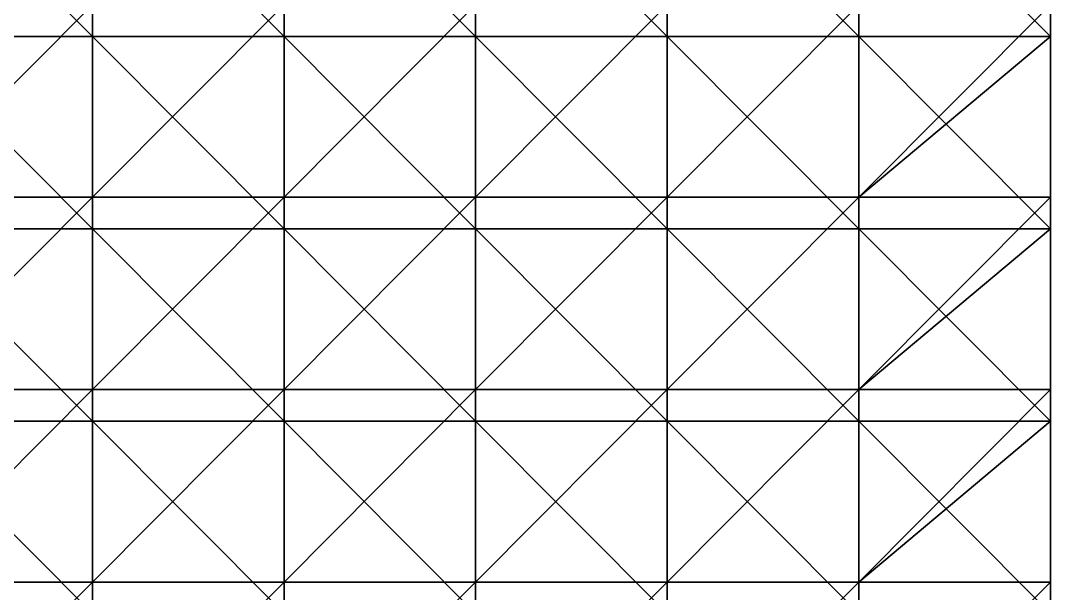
# Model space of a CAD drawing. Header units: inches. Extents: x 0 to 300, y 0 to 160.
# Drawn here: x 262.5 to 300, y 20.6 to 41.46 of the extents above; entities that cross this region are included whole.
import ezdxf

# ---------------------------------------------------------------- set-up
doc = ezdxf.new("R2010")
doc.units = ezdxf.units.IN
doc.header["$LTSCALE"] = 198.929398
doc.header["$MEASUREMENT"] = 0
for name, color, linetype in [('2', 7, 'CONTINUOUS'), ('4', 7, 'CONTINUOUS'), ('6', 7, 'CONTINUOUS')]:
    doc.layers.add(name, color=color, linetype=linetype)

msp = doc.modelspace()

# ---------------------------------------------------------------- linework, layer by layer
at = {"layer": '2', "linetype": 'CONTINUOUS'}
for points in [[(300, 47.895, -6.957), (300, 47.895), (300, 40.888, -6.957), (300, 47.895, -6.957)], [(300, 47.895), (300, 40.888), (300, 40.888, -6.957), (300, 47.895)], [(300, 47.895, -153.043), (300, 47.895, -146.087), (300, 40.888, -153.043), (300, 47.895, -153.043)], [(300, 42.035, -160), (300, 47.895, -153.043), (300, 40.888, -160), (300, 42.035, -160)], [(300, 40.888, -160), (300, 47.895, -153.043), (300, 40.888, -153.043), (300, 40.888, -160)], [(300, 47.895, -146.087), (300, 47.895, -139.13), (300, 40.888, -146.087), (300, 47.895, -146.087)], [(300, 40.888, -153.043), (300, 47.895, -146.087), (300, 40.888, -146.087), (300, 40.888, -153.043)], [(300, 47.895, -139.13), (300, 47.895, -132.174), (300, 40.888, -139.13), (300, 47.895, -139.13)], [(300, 40.888, -146.087), (300, 47.895, -139.13), (300, 40.888, -139.13), (300, 40.888, -146.087)], [(300, 47.895, -132.174), (300, 47.895, -125.217), (300, 40.888, -132.174), (300, 47.895, -132.174)], [(300, 40.888, -139.13), (300, 47.895, -132.174), (300, 40.888, -132.174), (300, 40.888, -139.13)], [(300, 47.895, -125.217), (300, 47.895, -118.261), (300, 40.888, -125.217), (300, 47.895, -125.217)], [(300, 40.888, -132.174), (300, 47.895, -125.217), (300, 40.888, -125.217), (300, 40.888, -132.174)], [(300, 47.895, -118.261), (300, 47.895, -111.304), (300, 40.888, -118.261), (300, 47.895, -118.261)], [(300, 40.888, -125.217), (300, 47.895, -118.261), (300, 40.888, -118.261), (300, 40.888, -125.217)], [(300, 47.895, -111.304), (300, 47.895, -104.348), (300, 40.888, -111.304), (300, 47.895, -111.304)], [(300, 40.888, -118.261), (300, 47.895, -111.304), (300, 40.888, -111.304), (300, 40.888, -118.261)], [(300, 47.895, -104.348), (300, 47.895, -97.391), (300, 40.888, -104.348), (300, 47.895, -104.348)], [(300, 40.888, -111.304), (300, 47.895, -104.348), (300, 40.888, -104.348), (300, 40.888, -111.304)], [(300, 47.895, -97.391), (300, 47.895, -90.435), (300, 40.888, -97.391), (300, 47.895, -97.391)], [(300, 40.888, -104.348), (300, 47.895, -97.391), (300, 40.888, -97.391), (300, 40.888, -104.348)], [(300, 47.895, -90.435), (300, 47.895, -83.478), (300, 40.888, -90.435), (300, 47.895, -90.435)], [(300, 40.888, -97.391), (300, 47.895, -90.435), (300, 40.888, -90.435), (300, 40.888, -97.391)], [(300, 47.895, -83.478), (300, 47.895, -76.522), (300, 40.888, -83.478), (300, 47.895, -83.478)], [(300, 40.888, -90.435), (300, 47.895, -83.478), (300, 40.888, -83.478), (300, 40.888, -90.435)], [(300, 47.895, -76.522), (300, 47.895, -69.565), (300, 40.888, -76.522), (300, 47.895, -76.522)], [(300, 40.888, -83.478), (300, 47.895, -76.522), (300, 40.888, -76.522), (300, 40.888, -83.478)], [(300, 47.895, -69.565), (300, 47.895, -62.609), (300, 40.888, -69.565), (300, 47.895, -69.565)], [(300, 40.888, -76.522), (300, 47.895, -69.565), (300, 40.888, -69.565), (300, 40.888, -76.522)], [(300, 47.895, -62.609), (300, 47.895, -55.652), (300, 40.888, -62.609), (300, 47.895, -62.609)], [(300, 40.888, -69.565), (300, 47.895, -62.609), (300, 40.888, -62.609), (300, 40.888, -69.565)], [(300, 47.895, -55.652), (300, 47.895, -48.696), (300, 40.888, -55.652), (300, 47.895, -55.652)], [(300, 40.888, -62.609), (300, 47.895, -55.652), (300, 40.888, -55.652), (300, 40.888, -62.609)], [(300, 47.895, -48.696), (300, 47.895, -41.739), (300, 40.888, -48.696), (300, 47.895, -48.696)], [(300, 40.888, -55.652), (300, 47.895, -48.696), (300, 40.888, -48.696), (300, 40.888, -55.652)], [(300, 47.895, -41.739), (300, 47.895, -34.783), (300, 40.888, -41.739), (300, 47.895, -41.739)], [(300, 40.888, -48.696), (300, 47.895, -41.739), (300, 40.888, -41.739), (300, 40.888, -48.696)], [(300, 47.895, -34.783), (300, 47.895, -27.826), (300, 40.888, -34.783), (300, 47.895, -34.783)], [(300, 40.888, -41.739), (300, 47.895, -34.783), (300, 40.888, -34.783), (300, 40.888, -41.739)], [(300, 47.895, -27.826), (300, 47.895, -20.87), (300, 40.888, -27.826), (300, 47.895, -27.826)], [(300, 40.888, -34.783), (300, 47.895, -27.826), (300, 40.888, -27.826), (300, 40.888, -34.783)], [(300, 47.895, -20.87), (300, 47.895, -13.913), (300, 40.888, -20.87), (300, 47.895, -20.87)], [(300, 40.888, -27.826), (300, 47.895, -20.87), (300, 40.888, -20.87), (300, 40.888, -27.826)], [(300, 47.895, -13.913), (300, 47.895, -6.957), (300, 40.888, -13.913), (300, 47.895, -13.913)], [(300, 40.888, -20.87), (300, 47.895, -13.913), (300, 40.888, -13.913), (300, 40.888, -20.87)], [(300, 40.888, -13.913), (300, 47.895, -6.957), (300, 40.888, -6.957), (300, 40.888, -13.913)], [(300, 40.888, -6.957), (300, 40.888), (300, 33.881, -6.957), (300, 40.888, -6.957)], [(300, 40.888), (300, 33.881), (300, 33.881, -6.957), (300, 40.888)], [(300, 40.888, -160), (300, 40.888, -153.043), (300, 35.028, -160), (300, 40.888, -160)], [(300, 40.888, -153.043), (300, 40.888, -146.087), (300, 33.881, -153.043), (300, 40.888, -153.043)], [(300, 35.028, -160), (300, 40.888, -153.043), (300, 33.881, -160), (300, 35.028, -160)], [(300, 33.881, -160), (300, 40.888, -153.043), (300, 33.881, -153.043), (300, 33.881, -160)], [(300, 40.888, -146.087), (300, 40.888, -139.13), (300, 33.881, -146.087), (300, 40.888, -146.087)], [(300, 33.881, -153.043), (300, 40.888, -146.087), (300, 33.881, -146.087), (300, 33.881, -153.043)], [(300, 40.888, -139.13), (300, 40.888, -132.174), (300, 33.881, -139.13), (300, 40.888, -139.13)], [(300, 33.881, -146.087), (300, 40.888, -139.13), (300, 33.881, -139.13), (300, 33.881, -146.087)], [(300, 40.888, -132.174), (300, 40.888, -125.217), (300, 33.881, -132.174), (300, 40.888, -132.174)], [(300, 33.881, -139.13), (300, 40.888, -132.174), (300, 33.881, -132.174), (300, 33.881, -139.13)], [(300, 40.888, -125.217), (300, 40.888, -118.261), (300, 33.881, -125.217), (300, 40.888, -125.217)], [(300, 33.881, -132.174), (300, 40.888, -125.217), (300, 33.881, -125.217), (300, 33.881, -132.174)], [(300, 40.888, -118.261), (300, 40.888, -111.304), (300, 33.881, -118.261), (300, 40.888, -118.261)], [(300, 33.881, -125.217), (300, 40.888, -118.261), (300, 33.881, -118.261), (300, 33.881, -125.217)], [(300, 40.888, -111.304), (300, 40.888, -104.348), (300, 33.881, -111.304), (300, 40.888, -111.304)], [(300, 33.881, -118.261), (300, 40.888, -111.304), (300, 33.881, -111.304), (300, 33.881, -118.261)], [(300, 40.888, -104.348), (300, 40.888, -97.391), (300, 33.881, -104.348), (300, 40.888, -104.348)], [(300, 33.881, -111.304), (300, 40.888, -104.348), (300, 33.881, -104.348), (300, 33.881, -111.304)], [(300, 40.888, -97.391), (300, 40.888, -90.435), (300, 33.881, -97.391), (300, 40.888, -97.391)], [(300, 33.881, -104.348), (300, 40.888, -97.391), (300, 33.881, -97.391), (300, 33.881, -104.348)], [(300, 40.888, -90.435), (300, 40.888, -83.478), (300, 33.881, -90.435), (300, 40.888, -90.435)], [(300, 33.881, -97.391), (300, 40.888, -90.435), (300, 33.881, -90.435), (300, 33.881, -97.391)], [(300, 40.888, -83.478), (300, 40.888, -76.522), (300, 33.881, -83.478), (300, 40.888, -83.478)], [(300, 33.881, -90.435), (300, 40.888, -83.478), (300, 33.881, -83.478), (300, 33.881, -90.435)], [(300, 40.888, -76.522), (300, 40.888, -69.565), (300, 33.881, -76.522), (300, 40.888, -76.522)], [(300, 33.881, -83.478), (300, 40.888, -76.522), (300, 33.881, -76.522), (300, 33.881, -83.478)], [(300, 40.888, -69.565), (300, 40.888, -62.609), (300, 33.881, -69.565), (300, 40.888, -69.565)], [(300, 33.881, -76.522), (300, 40.888, -69.565), (300, 33.881, -69.565), (300, 33.881, -76.522)], [(300, 40.888, -62.609), (300, 40.888, -55.652), (300, 33.881, -62.609), (300, 40.888, -62.609)], [(300, 33.881, -69.565), (300, 40.888, -62.609), (300, 33.881, -62.609), (300, 33.881, -69.565)], [(300, 40.888, -55.652), (300, 40.888, -48.696), (300, 33.881, -55.652), (300, 40.888, -55.652)], [(300, 33.881, -62.609), (300, 40.888, -55.652), (300, 33.881, -55.652), (300, 33.881, -62.609)], [(300, 40.888, -48.696), (300, 40.888, -41.739), (300, 33.881, -48.696), (300, 40.888, -48.696)], [(300, 33.881, -55.652), (300, 40.888, -48.696), (300, 33.881, -48.696), (300, 33.881, -55.652)], [(300, 40.888, -41.739), (300, 40.888, -34.783), (300, 33.881, -41.739), (300, 40.888, -41.739)], [(300, 33.881, -48.696), (300, 40.888, -41.739), (300, 33.881, -41.739), (300, 33.881, -48.696)], [(300, 40.888, -34.783), (300, 40.888, -27.826), (300, 33.881, -34.783), (300, 40.888, -34.783)], [(300, 33.881, -41.739), (300, 40.888, -34.783), (300, 33.881, -34.783), (300, 33.881, -41.739)], [(300, 40.888, -27.826), (300, 40.888, -20.87), (300, 33.881, -27.826), (300, 40.888, -27.826)], [(300, 33.881, -34.783), (300, 40.888, -27.826), (300, 33.881, -27.826), (300, 33.881, -34.783)], [(300, 40.888, -20.87), (300, 40.888, -13.913), (300, 33.881, -20.87), (300, 40.888, -20.87)], [(300, 33.881, -27.826), (300, 40.888, -20.87), (300, 33.881, -20.87), (300, 33.881, -27.826)], [(300, 40.888, -13.913), (300, 40.888, -6.957), (300, 33.881, -13.913), (300, 40.888, -13.913)], [(300, 33.881, -20.87), (300, 40.888, -13.913), (300, 33.881, -13.913), (300, 33.881, -20.87)], [(300, 33.881, -13.913), (300, 40.888, -6.957), (300, 33.881, -6.957), (300, 33.881, -13.913)], [(300, 33.881, -6.957), (300, 33.881), (300, 26.874, -6.957), (300, 33.881, -6.957)], [(300, 33.881), (300, 26.874), (300, 26.874, -6.957), (300, 33.881)], [(300, 33.881, -160), (300, 33.881, -153.043), (300, 28.021, -160), (300, 33.881, -160)], [(300, 33.881, -153.043), (300, 33.881, -146.087), (300, 26.874, -153.043), (300, 33.881, -153.043)], [(300, 28.021, -160), (300, 33.881, -153.043), (300, 26.874, -160), (300, 28.021, -160)], [(300, 26.874, -160), (300, 33.881, -153.043), (300, 26.874, -153.043), (300, 26.874, -160)], [(300, 33.881, -146.087), (300, 33.881, -139.13), (300, 26.874, -146.087), (300, 33.881, -146.087)], [(300, 26.874, -153.043), (300, 33.881, -146.087), (300, 26.874, -146.087), (300, 26.874, -153.043)], [(300, 33.881, -139.13), (300, 33.881, -132.174), (300, 26.874, -139.13), (300, 33.881, -139.13)], [(300, 26.874, -146.087), (300, 33.881, -139.13), (300, 26.874, -139.13), (300, 26.874, -146.087)], [(300, 33.881, -132.174), (300, 33.881, -125.217), (300, 26.874, -132.174), (300, 33.881, -132.174)], [(300, 26.874, -139.13), (300, 33.881, -132.174), (300, 26.874, -132.174), (300, 26.874, -139.13)], [(300, 33.881, -125.217), (300, 33.881, -118.261), (300, 26.874, -125.217), (300, 33.881, -125.217)], [(300, 26.874, -132.174), (300, 33.881, -125.217), (300, 26.874, -125.217), (300, 26.874, -132.174)], [(300, 33.881, -118.261), (300, 33.881, -111.304), (300, 26.874, -118.261), (300, 33.881, -118.261)], [(300, 26.874, -125.217), (300, 33.881, -118.261), (300, 26.874, -118.261), (300, 26.874, -125.217)], [(300, 33.881, -111.304), (300, 33.881, -104.348), (300, 26.874, -111.304), (300, 33.881, -111.304)], [(300, 26.874, -118.261), (300, 33.881, -111.304), (300, 26.874, -111.304), (300, 26.874, -118.261)], [(300, 33.881, -104.348), (300, 33.881, -97.391), (300, 26.874, -104.348), (300, 33.881, -104.348)], [(300, 26.874, -111.304), (300, 33.881, -104.348), (300, 26.874, -104.348), (300, 26.874, -111.304)], [(300, 33.881, -97.391), (300, 33.881, -90.435), (300, 26.874, -97.391), (300, 33.881, -97.391)], [(300, 26.874, -104.348), (300, 33.881, -97.391), (300, 26.874, -97.391), (300, 26.874, -104.348)], [(300, 33.881, -90.435), (300, 33.881, -83.478), (300, 26.874, -90.435), (300, 33.881, -90.435)], [(300, 26.874, -97.391), (300, 33.881, -90.435), (300, 26.874, -90.435), (300, 26.874, -97.391)], [(300, 33.881, -83.478), (300, 33.881, -76.522), (300, 26.874, -83.478), (300, 33.881, -83.478)], [(300, 26.874, -90.435), (300, 33.881, -83.478), (300, 26.874, -83.478), (300, 26.874, -90.435)], [(300, 33.881, -76.522), (300, 33.881, -69.565), (300, 26.874, -76.522), (300, 33.881, -76.522)], [(300, 26.874, -83.478), (300, 33.881, -76.522), (300, 26.874, -76.522), (300, 26.874, -83.478)], [(300, 33.881, -69.565), (300, 33.881, -62.609), (300, 26.874, -69.565), (300, 33.881, -69.565)], [(300, 26.874, -76.522), (300, 33.881, -69.565), (300, 26.874, -69.565), (300, 26.874, -76.522)], [(300, 33.881, -62.609), (300, 33.881, -55.652), (300, 26.874, -62.609), (300, 33.881, -62.609)], [(300, 26.874, -69.565), (300, 33.881, -62.609), (300, 26.874, -62.609), (300, 26.874, -69.565)], [(300, 33.881, -55.652), (300, 33.881, -48.696), (300, 26.874, -55.652), (300, 33.881, -55.652)], [(300, 26.874, -62.609), (300, 33.881, -55.652), (300, 26.874, -55.652), (300, 26.874, -62.609)], [(300, 33.881, -48.696), (300, 33.881, -41.739), (300, 26.874, -48.696), (300, 33.881, -48.696)], [(300, 26.874, -55.652), (300, 33.881, -48.696), (300, 26.874, -48.696), (300, 26.874, -55.652)], [(300, 33.881, -41.739), (300, 33.881, -34.783), (300, 26.874, -41.739), (300, 33.881, -41.739)], [(300, 26.874, -48.696), (300, 33.881, -41.739), (300, 26.874, -41.739), (300, 26.874, -48.696)], [(300, 33.881, -34.783), (300, 33.881, -27.826), (300, 26.874, -34.783), (300, 33.881, -34.783)], [(300, 26.874, -41.739), (300, 33.881, -34.783), (300, 26.874, -34.783), (300, 26.874, -41.739)], [(300, 33.881, -27.826), (300, 33.881, -20.87), (300, 26.874, -27.826), (300, 33.881, -27.826)], [(300, 26.874, -34.783), (300, 33.881, -27.826), (300, 26.874, -27.826), (300, 26.874, -34.783)], [(300, 33.881, -20.87), (300, 33.881, -13.913), (300, 26.874, -20.87), (300, 33.881, -20.87)], [(300, 26.874, -27.826), (300, 33.881, -20.87), (300, 26.874, -20.87), (300, 26.874, -27.826)], [(300, 33.881, -13.913), (300, 33.881, -6.957), (300, 26.874, -13.913), (300, 33.881, -13.913)], [(300, 26.874, -20.87), (300, 33.881, -13.913), (300, 26.874, -13.913), (300, 26.874, -20.87)], [(300, 26.874, -13.913), (300, 33.881, -6.957), (300, 26.874, -6.957), (300, 26.874, -13.913)], [(300, 26.874, -6.957), (300, 26.874), (300, 19.867, -6.957), (300, 26.874, -6.957)], [(300, 26.874), (300, 19.867), (300, 19.867, -6.957), (300, 26.874)], [(300, 26.874, -160), (300, 26.874, -153.043), (300, 21.014, -160), (300, 26.874, -160)], [(300, 26.874, -153.043), (300, 26.874, -146.087), (300, 19.867, -153.043), (300, 26.874, -153.043)], [(300, 21.014, -160), (300, 26.874, -153.043), (300, 19.867, -160), (300, 21.014, -160)], [(300, 19.867, -160), (300, 26.874, -153.043), (300, 19.867, -153.043), (300, 19.867, -160)], [(300, 26.874, -146.087), (300, 26.874, -139.13), (300, 19.867, -146.087), (300, 26.874, -146.087)], [(300, 19.867, -153.043), (300, 26.874, -146.087), (300, 19.867, -146.087), (300, 19.867, -153.043)], [(300, 26.874, -139.13), (300, 26.874, -132.174), (300, 19.867, -139.13), (300, 26.874, -139.13)], [(300, 19.867, -146.087), (300, 26.874, -139.13), (300, 19.867, -139.13), (300, 19.867, -146.087)], [(300, 26.874, -132.174), (300, 26.874, -125.217), (300, 19.867, -132.174), (300, 26.874, -132.174)], [(300, 19.867, -139.13), (300, 26.874, -132.174), (300, 19.867, -132.174), (300, 19.867, -139.13)], [(300, 26.874, -125.217), (300, 26.874, -118.261), (300, 19.867, -125.217), (300, 26.874, -125.217)], [(300, 19.867, -132.174), (300, 26.874, -125.217), (300, 19.867, -125.217), (300, 19.867, -132.174)], [(300, 26.874, -118.261), (300, 26.874, -111.304), (300, 19.867, -118.261), (300, 26.874, -118.261)], [(300, 19.867, -125.217), (300, 26.874, -118.261), (300, 19.867, -118.261), (300, 19.867, -125.217)], [(300, 26.874, -111.304), (300, 26.874, -104.348), (300, 19.867, -111.304), (300, 26.874, -111.304)], [(300, 19.867, -118.261), (300, 26.874, -111.304), (300, 19.867, -111.304), (300, 19.867, -118.261)], [(300, 26.874, -104.348), (300, 26.874, -97.391), (300, 19.867, -104.348), (300, 26.874, -104.348)], [(300, 19.867, -111.304), (300, 26.874, -104.348), (300, 19.867, -104.348), (300, 19.867, -111.304)], [(300, 26.874, -97.391), (300, 26.874, -90.435), (300, 19.867, -97.391), (300, 26.874, -97.391)], [(300, 19.867, -104.348), (300, 26.874, -97.391), (300, 19.867, -97.391), (300, 19.867, -104.348)], [(300, 26.874, -90.435), (300, 26.874, -83.478), (300, 19.867, -90.435), (300, 26.874, -90.435)], [(300, 19.867, -97.391), (300, 26.874, -90.435), (300, 19.867, -90.435), (300, 19.867, -97.391)], [(300, 26.874, -83.478), (300, 26.874, -76.522), (300, 19.867, -83.478), (300, 26.874, -83.478)], [(300, 19.867, -90.435), (300, 26.874, -83.478), (300, 19.867, -83.478), (300, 19.867, -90.435)], [(300, 26.874, -76.522), (300, 26.874, -69.565), (300, 19.867, -76.522), (300, 26.874, -76.522)], [(300, 19.867, -83.478), (300, 26.874, -76.522), (300, 19.867, -76.522), (300, 19.867, -83.478)], [(300, 26.874, -69.565), (300, 26.874, -62.609), (300, 19.867, -69.565), (300, 26.874, -69.565)], [(300, 19.867, -76.522), (300, 26.874, -69.565), (300, 19.867, -69.565), (300, 19.867, -76.522)], [(300, 26.874, -62.609), (300, 26.874, -55.652), (300, 19.867, -62.609), (300, 26.874, -62.609)], [(300, 19.867, -69.565), (300, 26.874, -62.609), (300, 19.867, -62.609), (300, 19.867, -69.565)], [(300, 26.874, -55.652), (300, 26.874, -48.696), (300, 19.867, -55.652), (300, 26.874, -55.652)], [(300, 19.867, -62.609), (300, 26.874, -55.652), (300, 19.867, -55.652), (300, 19.867, -62.609)], [(300, 26.874, -48.696), (300, 26.874, -41.739), (300, 19.867, -48.696), (300, 26.874, -48.696)], [(300, 19.867, -55.652), (300, 26.874, -48.696), (300, 19.867, -48.696), (300, 19.867, -55.652)], [(300, 26.874, -41.739), (300, 26.874, -34.783), (300, 19.867, -41.739), (300, 26.874, -41.739)], [(300, 19.867, -48.696), (300, 26.874, -41.739), (300, 19.867, -41.739), (300, 19.867, -48.696)], [(300, 26.874, -34.783), (300, 26.874, -27.826), (300, 19.867, -34.783), (300, 26.874, -34.783)], [(300, 19.867, -41.739), (300, 26.874, -34.783), (300, 19.867, -34.783), (300, 19.867, -41.739)], [(300, 26.874, -27.826), (300, 26.874, -20.87), (300, 19.867, -27.826), (300, 26.874, -27.826)], [(300, 19.867, -34.783), (300, 26.874, -27.826), (300, 19.867, -27.826), (300, 19.867, -34.783)], [(300, 26.874, -20.87), (300, 26.874, -13.913), (300, 19.867, -20.87), (300, 26.874, -20.87)], [(300, 19.867, -27.826), (300, 26.874, -20.87), (300, 19.867, -20.87), (300, 19.867, -27.826)], [(300, 26.874, -13.913), (300, 26.874, -6.957), (300, 19.867, -13.913), (300, 26.874, -13.913)], [(300, 19.867, -20.87), (300, 26.874, -13.913), (300, 19.867, -13.913), (300, 19.867, -20.87)], [(300, 19.867, -13.913), (300, 26.874, -6.957), (300, 19.867, -6.957), (300, 19.867, -13.913)]]:
    msp.add_3dface(points, dxfattribs=at)
at = {"layer": '4', "linetype": 'CONTINUOUS'}
for points in [[(265.116, 35.028, -160), (258.14, 35.028, -160), (265.116, 42.035, -160), (265.116, 35.028, -160)], [(265.116, 42.035, -160), (258.14, 35.028, -160), (258.14, 42.035, -160), (265.116, 42.035, -160)], [(272.093, 35.028, -160), (265.116, 35.028, -160), (272.093, 42.035, -160), (272.093, 35.028, -160)], [(272.093, 42.035, -160), (265.116, 35.028, -160), (265.116, 42.035, -160), (272.093, 42.035, -160)], [(279.07, 35.028, -160), (272.093, 35.028, -160), (279.07, 42.035, -160), (279.07, 35.028, -160)], [(279.07, 42.035, -160), (272.093, 35.028, -160), (272.093, 42.035, -160), (279.07, 42.035, -160)], [(286.047, 35.028, -160), (279.07, 35.028, -160), (286.047, 42.035, -160), (286.047, 35.028, -160)], [(286.047, 42.035, -160), (279.07, 35.028, -160), (279.07, 42.035, -160), (286.047, 42.035, -160)], [(293.023, 35.028, -160), (286.047, 35.028, -160), (293.023, 42.035, -160), (293.023, 35.028, -160)], [(293.023, 42.035, -160), (286.047, 35.028, -160), (286.047, 42.035, -160), (293.023, 42.035, -160)], [(300, 42.035, -160), (300, 40.888, -160), (293.023, 35.028, -160), (300, 42.035, -160)], [(300, 42.035, -160), (293.023, 35.028, -160), (293.023, 42.035, -160), (300, 42.035, -160)], [(300, 40.888, -160), (300, 35.028, -160), (293.023, 35.028, -160), (300, 40.888, -160)], [(265.116, 28.021, -160), (258.14, 28.021, -160), (265.116, 35.028, -160), (265.116, 28.021, -160)], [(265.116, 35.028, -160), (258.14, 28.021, -160), (258.14, 35.028, -160), (265.116, 35.028, -160)], [(272.093, 28.021, -160), (265.116, 28.021, -160), (272.093, 35.028, -160), (272.093, 28.021, -160)], [(272.093, 35.028, -160), (265.116, 28.021, -160), (265.116, 35.028, -160), (272.093, 35.028, -160)], [(279.07, 28.021, -160), (272.093, 28.021, -160), (279.07, 35.028, -160), (279.07, 28.021, -160)], [(279.07, 35.028, -160), (272.093, 28.021, -160), (272.093, 35.028, -160), (279.07, 35.028, -160)], [(286.047, 28.021, -160), (279.07, 28.021, -160), (286.047, 35.028, -160), (286.047, 28.021, -160)], [(286.047, 35.028, -160), (279.07, 28.021, -160), (279.07, 35.028, -160), (286.047, 35.028, -160)], [(293.023, 28.021, -160), (286.047, 28.021, -160), (293.023, 35.028, -160), (293.023, 28.021, -160)], [(293.023, 35.028, -160), (286.047, 28.021, -160), (286.047, 35.028, -160), (293.023, 35.028, -160)], [(300, 35.028, -160), (300, 33.881, -160), (293.023, 28.021, -160), (300, 35.028, -160)], [(300, 35.028, -160), (293.023, 28.021, -160), (293.023, 35.028, -160), (300, 35.028, -160)], [(300, 33.881, -160), (300, 28.021, -160), (293.023, 28.021, -160), (300, 33.881, -160)], [(265.116, 21.014, -160), (258.14, 21.014, -160), (265.116, 28.021, -160), (265.116, 21.014, -160)], [(265.116, 28.021, -160), (258.14, 21.014, -160), (258.14, 28.021, -160), (265.116, 28.021, -160)], [(272.093, 21.014, -160), (265.116, 21.014, -160), (272.093, 28.021, -160), (272.093, 21.014, -160)], [(272.093, 28.021, -160), (265.116, 21.014, -160), (265.116, 28.021, -160), (272.093, 28.021, -160)], [(279.07, 21.014, -160), (272.093, 21.014, -160), (279.07, 28.021, -160), (279.07, 21.014, -160)], [(279.07, 28.021, -160), (272.093, 21.014, -160), (272.093, 28.021, -160), (279.07, 28.021, -160)], [(286.047, 21.014, -160), (279.07, 21.014, -160), (286.047, 28.021, -160), (286.047, 21.014, -160)], [(286.047, 28.021, -160), (279.07, 21.014, -160), (279.07, 28.021, -160), (286.047, 28.021, -160)], [(293.023, 21.014, -160), (286.047, 21.014, -160), (293.023, 28.021, -160), (293.023, 21.014, -160)], [(293.023, 28.021, -160), (286.047, 21.014, -160), (286.047, 28.021, -160), (293.023, 28.021, -160)], [(300, 28.021, -160), (300, 26.874, -160), (293.023, 21.014, -160), (300, 28.021, -160)], [(300, 28.021, -160), (293.023, 21.014, -160), (293.023, 28.021, -160), (300, 28.021, -160)], [(300, 26.874, -160), (300, 21.014, -160), (293.023, 21.014, -160), (300, 26.874, -160)], [(265.116, 14.007, -160), (258.14, 14.007, -160), (265.116, 21.014, -160), (265.116, 14.007, -160)], [(265.116, 21.014, -160), (258.14, 14.007, -160), (258.14, 21.014, -160), (265.116, 21.014, -160)], [(272.093, 14.007, -160), (265.116, 14.007, -160), (272.093, 21.014, -160), (272.093, 14.007, -160)], [(272.093, 21.014, -160), (265.116, 14.007, -160), (265.116, 21.014, -160), (272.093, 21.014, -160)], [(279.07, 14.007, -160), (272.093, 14.007, -160), (279.07, 21.014, -160), (279.07, 14.007, -160)], [(279.07, 21.014, -160), (272.093, 14.007, -160), (272.093, 21.014, -160), (279.07, 21.014, -160)], [(286.047, 14.007, -160), (279.07, 14.007, -160), (286.047, 21.014, -160), (286.047, 14.007, -160)], [(286.047, 21.014, -160), (279.07, 14.007, -160), (279.07, 21.014, -160), (286.047, 21.014, -160)], [(293.023, 14.007, -160), (286.047, 14.007, -160), (293.023, 21.014, -160), (293.023, 14.007, -160)], [(293.023, 21.014, -160), (286.047, 14.007, -160), (286.047, 21.014, -160), (293.023, 21.014, -160)], [(300, 21.014, -160), (300, 19.867, -160), (293.023, 14.007, -160), (300, 21.014, -160)], [(300, 21.014, -160), (293.023, 14.007, -160), (293.023, 21.014, -160), (300, 21.014, -160)]]:
    msp.add_3dface(points, dxfattribs=at)
at = {"layer": '6', "linetype": 'CONTINUOUS'}
for points in [[(265.116, 47.895), (258.14, 47.895), (265.116, 40.888), (265.116, 47.895)], [(265.116, 40.888), (258.14, 47.895), (258.14, 40.888), (265.116, 40.888)], [(272.093, 47.895), (265.116, 47.895), (272.093, 40.888), (272.093, 47.895)], [(272.093, 40.888), (265.116, 47.895), (265.116, 40.888), (272.093, 40.888)], [(279.07, 47.895), (272.093, 47.895), (279.07, 40.888), (279.07, 47.895)], [(279.07, 40.888), (272.093, 47.895), (272.093, 40.888), (279.07, 40.888)], [(286.047, 47.895), (279.07, 47.895), (286.047, 40.888), (286.047, 47.895)], [(286.047, 40.888), (279.07, 47.895), (279.07, 40.888), (286.047, 40.888)], [(293.023, 47.895), (286.047, 47.895), (293.023, 40.888), (293.023, 47.895)], [(293.023, 40.888), (286.047, 47.895), (286.047, 40.888), (293.023, 40.888)], [(300, 40.888), (300, 47.895), (293.023, 47.895), (300, 40.888)], [(300, 40.888), (293.023, 47.895), (293.023, 40.888), (300, 40.888)], [(265.116, 40.888), (258.14, 40.888), (265.116, 33.881), (265.116, 40.888)], [(265.116, 33.881), (258.14, 40.888), (258.14, 33.881), (265.116, 33.881)], [(272.093, 40.888), (265.116, 40.888), (272.093, 33.881), (272.093, 40.888)], [(272.093, 33.881), (265.116, 40.888), (265.116, 33.881), (272.093, 33.881)], [(279.07, 40.888), (272.093, 40.888), (279.07, 33.881), (279.07, 40.888)], [(279.07, 33.881), (272.093, 40.888), (272.093, 33.881), (279.07, 33.881)], [(286.047, 40.888), (279.07, 40.888), (286.047, 33.881), (286.047, 40.888)], [(286.047, 33.881), (279.07, 40.888), (279.07, 33.881), (286.047, 33.881)], [(293.023, 40.888), (286.047, 40.888), (293.023, 33.881), (293.023, 40.888)], [(293.023, 33.881), (286.047, 40.888), (286.047, 33.881), (293.023, 33.881)], [(300, 33.881), (300, 40.888), (293.023, 40.888), (300, 33.881)], [(300, 33.881), (293.023, 40.888), (293.023, 33.881), (300, 33.881)], [(265.116, 33.881), (258.14, 33.881), (265.116, 26.874), (265.116, 33.881)], [(265.116, 26.874), (258.14, 33.881), (258.14, 26.874), (265.116, 26.874)], [(272.093, 33.881), (265.116, 33.881), (272.093, 26.874), (272.093, 33.881)], [(272.093, 26.874), (265.116, 33.881), (265.116, 26.874), (272.093, 26.874)], [(279.07, 33.881), (272.093, 33.881), (279.07, 26.874), (279.07, 33.881)], [(279.07, 26.874), (272.093, 33.881), (272.093, 26.874), (279.07, 26.874)], [(286.047, 33.881), (279.07, 33.881), (286.047, 26.874), (286.047, 33.881)], [(286.047, 26.874), (279.07, 33.881), (279.07, 26.874), (286.047, 26.874)], [(293.023, 33.881), (286.047, 33.881), (293.023, 26.874), (293.023, 33.881)], [(293.023, 26.874), (286.047, 33.881), (286.047, 26.874), (293.023, 26.874)], [(300, 26.874), (300, 33.881), (293.023, 33.881), (300, 26.874)], [(300, 26.874), (293.023, 33.881), (293.023, 26.874), (300, 26.874)], [(265.116, 26.874), (258.14, 26.874), (265.116, 19.867), (265.116, 26.874)], [(265.116, 19.867), (258.14, 26.874), (258.14, 19.867), (265.116, 19.867)], [(272.093, 26.874), (265.116, 26.874), (272.093, 19.867), (272.093, 26.874)], [(272.093, 19.867), (265.116, 26.874), (265.116, 19.867), (272.093, 19.867)], [(279.07, 26.874), (272.093, 26.874), (279.07, 19.867), (279.07, 26.874)], [(279.07, 19.867), (272.093, 26.874), (272.093, 19.867), (279.07, 19.867)], [(286.047, 26.874), (279.07, 26.874), (286.047, 19.867), (286.047, 26.874)], [(286.047, 19.867), (279.07, 26.874), (279.07, 19.867), (286.047, 19.867)], [(293.023, 26.874), (286.047, 26.874), (293.023, 19.867), (293.023, 26.874)], [(293.023, 19.867), (286.047, 26.874), (286.047, 19.867), (293.023, 19.867)], [(300, 19.867), (300, 26.874), (293.023, 26.874), (300, 19.867)], [(300, 19.867), (293.023, 26.874), (293.023, 19.867), (300, 19.867)]]:
    msp.add_3dface(points, dxfattribs=at)

doc.saveas('drawing.dxf')
